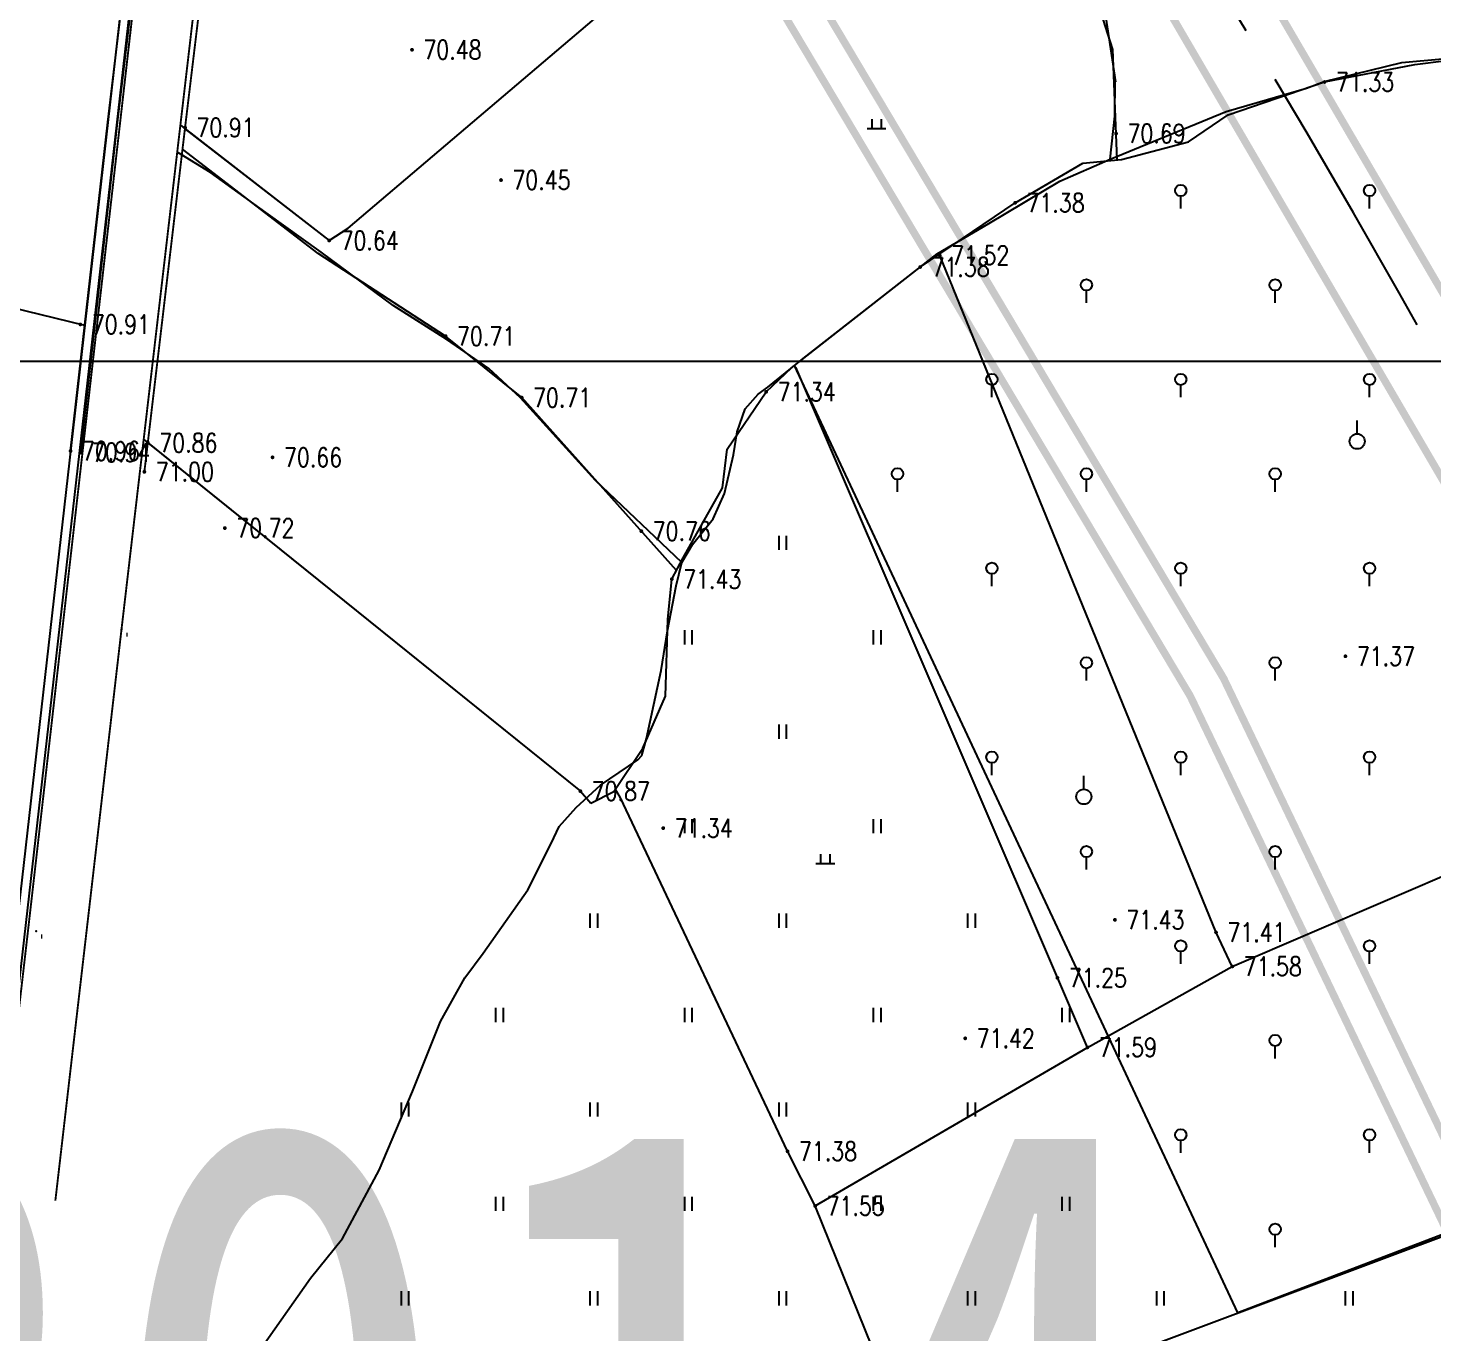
# Model space of a CAD drawing. Extents: x 10519 to 17598, y -625 to 2857.
# Drawn here: x 13686.5 to 13760.9, y 1054.3 to 1123.3 of the extents above; entities that cross this region are included whole.
import ezdxf
from ezdxf.enums import TextEntityAlignment as Align

# ---------------------------------------------------------------- set-up
doc = ezdxf.new("R2010")
doc.units = 0
doc.header["$MEASUREMENT"] = 0
for name, pattern in [('CENTER', [2, 1.25, -0.25, 0.25, -0.25]), ('CENTERX2', [4, 2.5, -0.5, 0.5, -0.5]), ('X3', [5, 4, -1])]:
    doc.linetypes.add(name, pattern=pattern)
doc.layers.get('0').update_dxf_attribs({"linetype": 'CONTINUOUS'})
for name, color, linetype in [('0-现状单位', 7, 'CONTINUOUS'), ('00000衢化东路中线', 1, 'CENTER'), ('00000道路边线', 2, 'CONTINUOUS'), ('0000原地形', 252, 'CONTINUOUS'), ('GCD', 224, 'CONTINUOUS'), ('TYBZ', 7, 'CONTINUOUS')]:
    doc.layers.add(name, color=color, linetype=linetype)
doc.styles.add('HZ', font='txt8.shx', dxfattribs={"width": 0.8, "bigfont": 'hz.shx'})
doc.styles.get("Standard").update_dxf_attribs({"font": 'txt8.shx', "width": 0.8, "bigfont": 'hz.shx'})
doc.styles.add('黑体', font='SIMHEI.TTF', dxfattribs={"width": 0.8})
doc.linetypes.add('10421', pattern='A,2,[150,AAA.SHX,S=1,R=0,X=0,Y=1],1e-11', length=2)
doc.linetypes.add('10422', pattern='A,2,[150,AAA.SHX,S=1,R=0,X=0,Y=1],2,[177,AAA.SHX,S=1,R=0,X=0,Y=0.8],1e-09', length=4)
doc.linetypes.add('1161', pattern='A,0,[149,AAA.SHX,S=0.1,R=0,X=0,Y=0],-1.6', length=1.6)

# ---------------------------------------------------------------- blocks, each defined once
blk = doc.blocks.new('GC200')
at = {"linetype": 'Continuous', "const_width": 0.2, "flags": 128}
blk.add_lwpolyline([(-0.1, 0, 1), (0.1, 0, 1)], format="xyb", close=True, dxfattribs=at)

msp = doc.modelspace()

# ---------------------------------------------------------------- linework, layer by layer
at = {"layer": '00000衢化东路中线', "color": 6, "linetype": 'CENTERX2', "ltscale": 6}
msp.add_arc((13236.988, 813.757), 600, 17.868144, 32.775163, dxfattribs=at)
msp.add_arc((13236.988, 813.757), 600, 17.868144, 32.775163, dxfattribs=at)
at = {"layer": '00000道路边线', "const_width": 0.4}
for points in [[(13756.603, 1148.308, -0.065136), (13825.178, 1003.376, 0.065136), (13756.603, 1148.308), (13576.295, 1428.357, -0.410529), (13583.517, 1462.739), (13652.854, 1508.626, -0.224647), (14318.381, 1604.23), (14655.468, 1500.221), (14721.808, 1482.843, -0.010771), (14723.879, 1482.253), (15171.602, 1344.107)], [(13758.284, 1149.39, -0.065136), (13827.082, 1003.99, 0.065136), (13758.284, 1149.39), (13577.99, 1429.419, -0.410529), (13584.057, 1458.299), (13655.061, 1505.291, -0.224647), (14317.202, 1600.407), (14654.432, 1496.355)], [(13722.932, 1134.042, -0.067825), (13790.915, 992.331, 0.067825), (13722.932, 1134.042, 0.414766), (13688.26, 1141.132), (13432.656, 971.971, 0.558152), (13433.473, 946.449), (13701.235, 792.911, 0.259948), (13720.713, 792.678), (13824.314, 848.824, 0.361072), (13831.443, 866.614), (13790.915, 992.331)], [(13693.522, 1138.618, -0.414763), (13721.259, 1132.946, -0.067828), (13789.011, 991.717, 0.067828), (13721.259, 1132.946, 0.414763), (13693.522, 1138.618), (13435.415, 967.801, 0.558152), (13435.96, 950.787), (13704.258, 796.942, 0.259948), (13719.841, 796.755), (13824.197, 853.31, 0.361072), (13829.425, 866.356), (13789.177, 991.203)], [(13739.366, 1137.21, -0.065136), (13805.667, 997.086, 0.065136), (13739.366, 1137.21), (13735.992, 1142.451), (13739.366, 1137.21)], [(13805.667, 997.086), (13841.162, 886.984, 1), (13845.921, 888.518), (13810.426, 998.621, 0.065136), (13743.57, 1139.917, -0.065136), (13810.426, 998.621)]]:
    msp.add_lwpolyline(points, format="xyb", dxfattribs=at)
at = {"layer": '0000原地形', "linetype": 'Continuous'}
for p, q in [((13690.752, 1118.361), (13695.652, 1159.776)), ((13703.475, 1112.749, 70.673), (13732.35, 1137.298, 70.673)), ((13703.475, 1112.749, 70.673), (13732.35, 1137.298, 70.673)), ((13743.969, 1122.2, 70.692), (13742.348, 1127.368, 70.692)), ((13743.574, 1123.986, 70.601), (13744.109, 1120.492, 70.601)), ((13744.197, 1116.359, 70.692), (13743.969, 1122.2, 70.692)), ((13744.084, 1118.673, 71.335), (13744.101, 1120.541, 71.335)), ((13688.772, 1100.949), (13690.752, 1118.361)), ((13694.588, 1118.194, 70.673), (13702.468, 1112.093, 70.673)), ((13743.826, 1116.408, 71.335), (13744.084, 1118.673, 71.335)), ((13694.829, 1118.007, 70.673), (13702.468, 1112.093, 70.673)), ((13694.623, 1116.648, 71.243), (13694.421, 1116.766, 71.243)), ((13701.882, 1111.412, 70.762), (13694.701, 1116.929, 70.762)), ((13696.187, 1115.694, 71.243), (13694.623, 1116.648, 71.243)), ((13699.123, 1113.577, 71.243), (13696.187, 1115.694, 71.243)), ((13702.042, 1111.469, 71.243), (13699.123, 1113.577, 71.243)), ((13702.468, 1112.093, 70.673), (13703.475, 1112.749, 70.673)), ((13702.468, 1112.093, 70.673), (13703.475, 1112.749, 70.673)), ((13708.637, 1107.03, 70.762), (13701.882, 1111.412, 70.762)), ((13705.85, 1108.65, 71.243), (13702.042, 1111.469, 71.243)), ((13734.805, 1111.304, 71.506), (13734.764, 1111.364, 71.506)), ((13734.805, 1111.304, 71.506), (13734.764, 1111.364, 71.506)), ((13749.435, 1075.465, 71.506), (13734.805, 1111.304, 71.506)), ((13749.435, 1075.465, 71.506), (13734.805, 1111.304, 71.506)), ((13689.528, 1107.594, 70.907), (13676.795, 1110.695, 70.907)), ((13689.528, 1107.594, 70.907), (13676.795, 1110.695, 70.907)), ((13708.693, 1106.854, 71.243), (13705.85, 1108.65, 71.243)), ((13712.664, 1103.776, 70.762), (13708.637, 1107.03, 70.762)), ((13710.933, 1105.326, 71.243), (13708.693, 1106.854, 71.243)), ((13712.6, 1103.761, 71.243), (13710.933, 1105.326, 71.243)), ((13742.624, 1069.376, 71.246), (13727.188, 1105.391, 71.246)), ((13742.624, 1069.376, 71.246), (13727.188, 1105.391, 71.246)), ((13716.58, 1099.392, 71.243), (13712.6, 1103.761, 71.243)), ((13720.861, 1094.63, 70.762), (13712.664, 1103.776, 70.762)), ((13692.646, 1101.563), (13715.772, 1082.942)), ((13692.864, 1101.387), (13715.772, 1082.942)), ((13721.144, 1095.041, 71.243), (13716.58, 1099.392, 71.243)), ((13715.772, 1082.942), (13716.324, 1082.3)), ((13715.772, 1082.942), (13716.324, 1082.3)), ((13717.895, 1082.593, 71.506), (13717.626, 1083.052, 71.506)), ((13717.895, 1082.593, 71.506), (13717.626, 1083.052, 71.506)), ((13726.745, 1063.872, 71.506), (13717.895, 1082.593, 71.506)), ((13726.745, 1063.872, 71.506), (13717.895, 1082.593, 71.506)), ((13750.299, 1073.66, 71.506), (13767.82, 1081.195, 71.506)), ((13750.299, 1073.66, 71.506), (13767.82, 1081.195, 71.506)), ((13750.299, 1073.66, 71.506), (13749.435, 1075.465, 71.506)), ((13750.299, 1073.66, 71.506), (13749.435, 1075.465, 71.506)), ((13742.624, 1069.376, 71.506), (13750.299, 1073.66, 71.506)), ((13742.624, 1069.376, 71.506), (13750.299, 1073.66, 71.506)), ((13728.209, 1060.976, 71.506), (13742.624, 1069.376, 71.506)), ((13728.209, 1060.976, 71.506), (13742.624, 1069.376, 71.506)), ((13735.363, 1049.616, 71.506), (13775.892, 1064.791, 71.506)), ((13735.363, 1049.616, 71.506), (13775.892, 1064.791, 71.506)), ((13728.209, 1060.976, 71.506), (13726.745, 1063.872, 71.506)), ((13728.209, 1060.976, 71.506), (13726.745, 1063.872, 71.506)), ((13733.103, 1048.869, 71.506), (13728.209, 1060.976, 71.506)), ((13733.103, 1048.869, 71.506), (13728.209, 1060.976, 71.506))]:
    msp.add_line(p, q, dxfattribs=at)
at = {"layer": '0000原地形', "linetype": '10422'}
for p, q in [((13692.414, 1133.028), (13684.967, 1067.663)), ((13685.463, 1067.605), (13692.91, 1132.97))]:
    msp.add_line(p, q, dxfattribs=at)
at = {"layer": '0000原地形', "linetype": '10421'}
for p, q in [((13755.16, 1120.513, 71.243), (13759.274, 1121.517, 71.243)), ((13755.188, 1120.487), (13759.969, 1121.417)), ((13759.274, 1121.517, 71.243), (13761.624, 1121.739, 71.243)), ((13759.969, 1121.417), (13761.639, 1121.618)), ((13750.072, 1118.743), (13755.188, 1120.487)), ((13754.227, 1120.165, 71.243), (13755.16, 1120.513, 71.243)), ((13749.968, 1118.928, 71.243), (13754.227, 1120.165, 71.243)), ((13743.826, 1116.408, 71.243), (13749.968, 1118.928, 71.243)), ((13747.973, 1117.325), (13750.072, 1118.743)), ((13744.427, 1116.381), (13747.973, 1117.325)), ((13738.797, 1114.092), (13742.374, 1116.185)), ((13741.17, 1115.238, 71.243), (13743.826, 1116.408, 71.243)), ((13742.374, 1116.185), (13744.427, 1116.381)), ((13737.396, 1112.994, 71.243), (13741.17, 1115.238, 71.243)), ((13733.768, 1110.69), (13738.797, 1114.092)), ((13734.665, 1111.388, 71.243), (13737.396, 1112.994, 71.243)), ((13727.568, 1105.854, 71.243), (13734.665, 1111.388, 71.243)), ((13726.945, 1105.361), (13733.768, 1110.69)), ((13725.699, 1104.329, 71.243), (13727.568, 1105.854, 71.243)), ((13725.614, 1104.083), (13726.945, 1105.361)), ((13723.547, 1101.04), (13725.614, 1104.083)), ((13725.194, 1103.957, 71.243), (13725.699, 1104.329, 71.243)), ((13724.493, 1103.184, 71.243), (13725.194, 1103.957, 71.243)), ((13724.078, 1101.958, 71.243), (13724.493, 1103.184, 71.243)), ((13723.889, 1100.744, 71.243), (13724.078, 1101.958, 71.243)), ((13723.294, 1098.995), (13723.547, 1101.04)), ((13723.405, 1098.705, 71.243), (13723.889, 1100.744, 71.243)), ((13721.217, 1095.287), (13723.294, 1098.995)), ((13722.81, 1097.367, 71.243), (13723.405, 1098.705, 71.243)), ((13721.712, 1096.002, 71.243), (13722.81, 1097.367, 71.243)), ((13721.144, 1095.041, 71.243), (13721.712, 1096.002, 71.243)), ((13720.613, 1094.172), (13721.217, 1095.287)), ((13720.843, 1093.815, 71.243), (13721.144, 1095.041, 71.243)), ((13720.38, 1091.421, 71.243), (13720.843, 1093.815, 71.243)), ((13720.407, 1092.022), (13720.613, 1094.172)), ((13720.043, 1089.326, 71.243), (13720.38, 1091.421, 71.243)), ((13720.287, 1087.976), (13720.407, 1092.022)), ((13719.276, 1085.736, 71.243), (13720.043, 1089.326, 71.243)), ((13719.088, 1085.222), (13720.287, 1087.976)), ((13719.035, 1084.835, 71.243), (13719.276, 1085.736, 71.243)), ((13717.536, 1082.919), (13719.088, 1085.222)), ((13718.808, 1084.605, 71.243), (13719.035, 1084.835, 71.243)), ((13716.831, 1083.255, 71.243), (13718.808, 1084.605, 71.243)), ((13715.543, 1082.081, 71.243), (13716.831, 1083.255, 71.243)), ((13716.324, 1082.3), (13717.536, 1082.919)), ((13714.652, 1081.067, 71.243), (13715.543, 1082.081, 71.243)), ((13714.233, 1080.172, 71.243), (13714.652, 1081.067, 71.243)), ((13712.981, 1077.717, 71.243), (13714.233, 1080.172, 71.243)), ((13710.625, 1074.358, 71.243), (13712.981, 1077.717, 71.243)), ((13709.655, 1073.055, 71.243), (13710.625, 1074.358, 71.243)), ((13708.367, 1070.736, 71.243), (13709.655, 1073.055, 71.243)), ((13706.882, 1067.032, 71.243), (13708.367, 1070.736, 71.243)), ((13705.116, 1062.868, 71.243), (13706.882, 1067.032, 71.243)), ((13703.18, 1059.25, 71.243), (13705.116, 1062.868, 71.243)), ((13701.473, 1057.15, 71.243), (13703.18, 1059.25, 71.243)), ((13698.366, 1052.751, 71.243), (13701.473, 1057.15, 71.243))]:
    msp.add_line(p, q, dxfattribs=at)
at = {"layer": '0000原地形'}
for p, q in [((13731.203, 1118.522), (13731.203, 1118.022)), ((13731.203, 1118.522), (13731.203, 1118.022)), ((13731.703, 1118.522), (13731.703, 1118.022)), ((13731.703, 1118.522), (13731.703, 1118.022)), ((13730.953, 1118.022), (13731.953, 1118.022)), ((13730.953, 1118.022), (13731.953, 1118.022)), ((13747.568, 1113.792), (13747.568, 1114.442)), ((13757.568, 1113.792), (13757.568, 1114.442)), ((13742.568, 1108.792), (13742.568, 1109.442)), ((13752.568, 1108.792), (13752.568, 1109.442)), ((13737.568, 1103.792), (13737.568, 1104.442)), ((13747.568, 1103.792), (13747.568, 1104.442)), ((13757.568, 1103.792), (13757.568, 1104.442)), ((13756.911, 1101.859), (13756.911, 1102.559)), ((13756.911, 1101.859), (13756.911, 1102.559)), ((13732.568, 1098.792), (13732.568, 1099.442)), ((13742.568, 1098.792), (13742.568, 1099.442)), ((13752.568, 1098.792), (13752.568, 1099.442)), ((13726.296, 1095.711), (13726.296, 1096.461)), ((13726.696, 1095.711), (13726.696, 1096.461)), ((13737.568, 1093.792), (13737.568, 1094.442)), ((13747.568, 1093.792), (13747.568, 1094.442)), ((13757.568, 1093.792), (13757.568, 1094.442)), ((13721.296, 1090.711), (13721.296, 1091.461)), ((13721.696, 1090.711), (13721.696, 1091.461)), ((13731.296, 1090.711), (13731.296, 1091.461)), ((13731.696, 1090.711), (13731.696, 1091.461)), ((13742.568, 1088.792), (13742.568, 1089.442)), ((13752.568, 1088.792), (13752.568, 1089.442)), ((13726.296, 1085.711), (13726.296, 1086.461)), ((13726.696, 1085.711), (13726.696, 1086.461)), ((13737.568, 1083.792), (13737.568, 1084.442)), ((13747.568, 1083.792), (13747.568, 1084.442)), ((13757.568, 1083.792), (13757.568, 1084.442)), ((13742.436, 1083.044), (13742.436, 1083.744)), ((13742.436, 1083.044), (13742.436, 1083.744)), ((13721.296, 1080.711), (13721.296, 1081.461)), ((13721.696, 1080.711), (13721.696, 1081.461)), ((13731.296, 1080.711), (13731.296, 1081.461)), ((13731.696, 1080.711), (13731.696, 1081.461)), ((13728.492, 1079.601), (13728.492, 1079.101)), ((13728.492, 1079.601), (13728.492, 1079.101)), ((13728.992, 1079.601), (13728.992, 1079.101)), ((13728.992, 1079.601), (13728.992, 1079.101)), ((13728.242, 1079.101), (13729.242, 1079.101)), ((13728.242, 1079.101), (13729.242, 1079.101)), ((13742.568, 1078.792), (13742.568, 1079.442)), ((13752.568, 1078.792), (13752.568, 1079.442)), ((13716.296, 1075.711), (13716.296, 1076.461)), ((13716.696, 1075.711), (13716.696, 1076.461)), ((13726.296, 1075.711), (13726.296, 1076.461)), ((13726.696, 1075.711), (13726.696, 1076.461)), ((13736.296, 1075.711), (13736.296, 1076.461)), ((13736.696, 1075.711), (13736.696, 1076.461)), ((13747.568, 1073.792), (13747.568, 1074.442)), ((13757.568, 1073.792), (13757.568, 1074.442)), ((13711.296, 1070.711), (13711.296, 1071.461)), ((13711.696, 1070.711), (13711.696, 1071.461)), ((13721.296, 1070.711), (13721.296, 1071.461)), ((13721.696, 1070.711), (13721.696, 1071.461)), ((13731.296, 1070.711), (13731.296, 1071.461)), ((13731.696, 1070.711), (13731.696, 1071.461)), ((13741.296, 1070.711), (13741.296, 1071.461)), ((13741.696, 1070.711), (13741.696, 1071.461)), ((13752.568, 1068.792), (13752.568, 1069.442)), ((13706.296, 1065.711), (13706.296, 1066.461)), ((13706.696, 1065.711), (13706.696, 1066.461)), ((13716.296, 1065.711), (13716.296, 1066.461)), ((13716.696, 1065.711), (13716.696, 1066.461)), ((13726.296, 1065.711), (13726.296, 1066.461)), ((13726.696, 1065.711), (13726.696, 1066.461)), ((13736.296, 1065.711), (13736.296, 1066.461)), ((13736.696, 1065.711), (13736.696, 1066.461)), ((13747.568, 1063.792), (13747.568, 1064.442)), ((13757.568, 1063.792), (13757.568, 1064.442)), ((13711.296, 1060.711), (13711.296, 1061.461)), ((13711.696, 1060.711), (13711.696, 1061.461)), ((13721.296, 1060.711), (13721.296, 1061.461)), ((13721.696, 1060.711), (13721.696, 1061.461)), ((13731.296, 1060.711), (13731.296, 1061.461)), ((13731.696, 1060.711), (13731.696, 1061.461)), ((13741.296, 1060.711), (13741.296, 1061.461)), ((13741.696, 1060.711), (13741.696, 1061.461)), ((13752.568, 1058.792), (13752.568, 1059.442)), ((13706.296, 1055.711), (13706.296, 1056.461)), ((13706.696, 1055.711), (13706.696, 1056.461)), ((13716.296, 1055.711), (13716.296, 1056.461)), ((13716.696, 1055.711), (13716.696, 1056.461)), ((13726.296, 1055.711), (13726.296, 1056.461)), ((13726.696, 1055.711), (13726.696, 1056.461)), ((13736.296, 1055.711), (13736.296, 1056.461)), ((13736.696, 1055.711), (13736.696, 1056.461)), ((13746.296, 1055.711), (13746.296, 1056.461)), ((13746.696, 1055.711), (13746.696, 1056.461)), ((13756.296, 1055.711), (13756.296, 1056.461)), ((13756.696, 1055.711), (13756.696, 1056.461))]:
    msp.add_line(p, q, dxfattribs=at)
at = {"layer": '0000原地形', "linetype": '1161'}
for p, q in [((13750.587, 1055.316, 71.243), (13727.114, 1105.483, 71.243)), ((13775.772, 1064.947, 71.243), (13750.587, 1055.316, 71.243))]:
    msp.add_line(p, q, dxfattribs=at)
at = {"layer": '0000原地形', "linetype": 'X3', "const_width": 0.1, "flags": 128}
msp.add_lwpolyline([(13685.298, 1064.959), (13686.529, 1075.636), (13693.107, 1133.34), (13699.813, 1188.005), (13699.813, 1188.005), (13703.839, 1222.824), (13707.239, 1252.194), (13711.822, 1290.16)], dxfattribs=at)
at = {"layer": '0000原地形', "linetype": 'Continuous', "const_width": 0.1, "flags": 128}
for points in [[(13715.154, 1289.706), (13710.932, 1254.522), (13710.932, 1254.522), (13706.766, 1218.551), (13703.127, 1188.142), (13696.528, 1134.807), (13691.471, 1091.505), (13687.968, 1061.26)], [(13711.202, 1287.204), (13705.331, 1236.067), (13701.525, 1203.517), (13696.398, 1161.7), (13691.246, 1118.28), (13689.307, 1100.871)], [(13715.155, 1286.752), (13709.172, 1235.759), (13705.309, 1203.39), (13700.022, 1161.168), (13694.837, 1118.075), (13692.682, 1099.847)]]:
    msp.add_lwpolyline(points, dxfattribs=at)
at = {"layer": '0000原地形'}
for centre, major_axis in [((13747.568, 1114.742), (-0.212, 0.212)), ((13757.568, 1114.742), (-0.212, 0.212)), ((13742.568, 1109.742), (-0.212, 0.212)), ((13752.568, 1109.742), (-0.212, 0.212)), ((13737.568, 1104.742), (-0.212, 0.212)), ((13747.568, 1104.742), (-0.212, 0.212)), ((13757.568, 1104.742), (-0.212, 0.212)), ((13756.911, 1101.459), (-0.283, 0.283)), ((13756.911, 1101.459), (-0.283, 0.283)), ((13732.568, 1099.742), (-0.212, 0.212)), ((13742.568, 1099.742), (-0.212, 0.212)), ((13752.568, 1099.742), (-0.212, 0.212)), ((13737.568, 1094.742), (-0.212, 0.212)), ((13747.568, 1094.742), (-0.212, 0.212)), ((13757.568, 1094.742), (-0.212, 0.212)), ((13742.568, 1089.742), (-0.212, 0.212)), ((13752.568, 1089.742), (-0.212, 0.212)), ((13737.568, 1084.742), (-0.212, 0.212)), ((13747.568, 1084.742), (-0.212, 0.212)), ((13757.568, 1084.742), (-0.212, 0.212)), ((13742.436, 1082.644), (-0.283, 0.283)), ((13742.436, 1082.644), (-0.283, 0.283)), ((13742.568, 1079.742), (-0.212, 0.212)), ((13752.568, 1079.742), (-0.212, 0.212)), ((13747.568, 1074.742), (-0.212, 0.212)), ((13757.568, 1074.742), (-0.212, 0.212)), ((13752.568, 1069.742), (-0.212, 0.212)), ((13747.568, 1064.742), (-0.212, 0.212)), ((13757.568, 1064.742), (-0.212, 0.212)), ((13752.568, 1059.742), (-0.212, 0.212))]:
    msp.add_ellipse(centre, major_axis=major_axis, ratio=1, start_param=3.926991, end_param=10.210176, dxfattribs=at)
at = {"layer": '0000原地形', "linetype": 'Continuous'}
for p in [(13691.471, 1091.505, 71.026), (13686.945, 1075.522, 71.123)]:
    msp.add_point(p, dxfattribs=at)
at = {"layer": 'TYBZ'}
msp.add_lwpolyline([(14372.812, 1105.707), (14372.812, 256.707), (13183.812, 256.707), (13183.812, 1105.707)], close=True, dxfattribs=at)

# ---------------------------------------------------------------- block references
at = {"layer": 'GCD', "linetype": 'Continuous'}
ref = msp.add_blockref('GC200', (13706.856, 1122.195, 70.48), dxfattribs=dict(at, xscale=0.5, yscale=0.5, zscale=0.5))
ref.add_attrib('height', '70.48', dxfattribs={"linetype": 'Continuous', "height": 1, "style": 'HZ', "width": 0.8}).set_placement((13707.456, 1122.195, 70.48), align=Align.MIDDLE_LEFT)
ref = msp.add_blockref('GC200', (13706.856, 1122.195, 70.48), dxfattribs=dict(at, xscale=0.5, yscale=0.5, zscale=0.5))
ref.add_attrib('height', '70.48', dxfattribs={"linetype": 'Continuous', "height": 1, "style": 'HZ', "width": 0.8}).set_placement((13707.456, 1122.195, 70.48), align=Align.MIDDLE_LEFT)
ref = msp.add_blockref('GC200', (13755.188, 1120.487, 71.327), dxfattribs=dict(at, xscale=0.5, yscale=0.5, zscale=0.5))
ref.add_attrib('height', '71.33', dxfattribs={"linetype": 'Continuous', "height": 1, "style": 'HZ', "width": 0.8}).set_placement((13755.788, 1120.487, 71.327), align=Align.MIDDLE_LEFT)
ref = msp.add_blockref('GC200', (13755.188, 1120.487, 71.327), dxfattribs=dict(at, xscale=0.5, yscale=0.5, zscale=0.5))
ref.add_attrib('height', '71.33', dxfattribs={"linetype": 'Continuous', "height": 1, "style": 'HZ', "width": 0.8}).set_placement((13755.788, 1120.487, 71.327), align=Align.MIDDLE_LEFT)
ref = msp.add_blockref('GC200', (13694.837, 1118.075, 70.906), dxfattribs=dict(at, xscale=0.5, yscale=0.5, zscale=0.5))
ref.add_attrib('height', '70.91', dxfattribs={"linetype": 'Continuous', "height": 1, "style": 'HZ', "width": 0.8}).set_placement((13695.437, 1118.075, 70.906), align=Align.MIDDLE_LEFT)
ref = msp.add_blockref('GC200', (13694.837, 1118.075, 70.906), dxfattribs=dict(at, xscale=0.5, yscale=0.5, zscale=0.5))
ref.add_attrib('height', '70.91', dxfattribs={"linetype": 'Continuous', "height": 1, "style": 'HZ', "width": 0.8}).set_placement((13695.437, 1118.075, 70.906), align=Align.MIDDLE_LEFT)
ref = msp.add_blockref('GC200', (13744.142, 1117.759, 70.692), dxfattribs=dict(at, xscale=0.5, yscale=0.5, zscale=0.5))
ref.add_attrib('height', '70.69', dxfattribs={"linetype": 'Continuous', "height": 1, "style": 'HZ', "width": 0.8}).set_placement((13744.742, 1117.759, 70.692), align=Align.MIDDLE_LEFT)
ref = msp.add_blockref('GC200', (13744.142, 1117.759, 70.692), dxfattribs=dict(at, xscale=0.5, yscale=0.5, zscale=0.5))
ref.add_attrib('height', '70.69', dxfattribs={"linetype": 'Continuous', "height": 1, "style": 'HZ', "width": 0.8}).set_placement((13744.742, 1117.759, 70.692), align=Align.MIDDLE_LEFT)
ref = msp.add_blockref('GC200', (13711.569, 1115.296, 70.446), dxfattribs=dict(at, xscale=0.5, yscale=0.5, zscale=0.5))
ref.add_attrib('height', '70.45', dxfattribs={"linetype": 'Continuous', "height": 1, "style": 'HZ', "width": 0.8}).set_placement((13712.169, 1115.296, 70.446), align=Align.MIDDLE_LEFT)
ref = msp.add_blockref('GC200', (13711.569, 1115.296, 70.446), dxfattribs=dict(at, xscale=0.5, yscale=0.5, zscale=0.5))
ref.add_attrib('height', '70.45', dxfattribs={"linetype": 'Continuous', "height": 1, "style": 'HZ', "width": 0.8}).set_placement((13712.169, 1115.296, 70.446), align=Align.MIDDLE_LEFT)
ref = msp.add_blockref('GC200', (13738.797, 1114.092, 71.375), dxfattribs=dict(at, xscale=0.5, yscale=0.5, zscale=0.5))
ref.add_attrib('height', '71.38', dxfattribs={"linetype": 'Continuous', "height": 1, "style": 'HZ', "width": 0.8}).set_placement((13739.397, 1114.092, 71.375), align=Align.MIDDLE_LEFT)
ref = msp.add_blockref('GC200', (13738.797, 1114.092, 71.375), dxfattribs=dict(at, xscale=0.5, yscale=0.5, zscale=0.5))
ref.add_attrib('height', '71.38', dxfattribs={"linetype": 'Continuous', "height": 1, "style": 'HZ', "width": 0.8}).set_placement((13739.397, 1114.092, 71.375), align=Align.MIDDLE_LEFT)
ref = msp.add_blockref('GC200', (13702.468, 1112.093, 70.64), dxfattribs=dict(at, xscale=0.5, yscale=0.5, zscale=0.5))
ref.add_attrib('height', '70.64', dxfattribs={"linetype": 'Continuous', "height": 1, "style": 'HZ', "width": 0.8}).set_placement((13703.068, 1112.093, 70.64), align=Align.MIDDLE_LEFT)
ref = msp.add_blockref('GC200', (13702.468, 1112.093, 70.64), dxfattribs=dict(at, xscale=0.5, yscale=0.5, zscale=0.5))
ref.add_attrib('height', '70.64', dxfattribs={"linetype": 'Continuous', "height": 1, "style": 'HZ', "width": 0.8}).set_placement((13703.068, 1112.093, 70.64), align=Align.MIDDLE_LEFT)
ref = msp.add_blockref('GC200', (13734.805, 1111.304, 71.522), dxfattribs=dict(at, xscale=0.5, yscale=0.5, zscale=0.5))
ref.add_attrib('height', '71.52', dxfattribs={"linetype": 'Continuous', "height": 1, "style": 'HZ', "width": 0.8}).set_placement((13735.405, 1111.304, 71.522), align=Align.MIDDLE_LEFT)
ref = msp.add_blockref('GC200', (13734.805, 1111.304, 71.522), dxfattribs=dict(at, xscale=0.5, yscale=0.5, zscale=0.5))
ref.add_attrib('height', '71.52', dxfattribs={"linetype": 'Continuous', "height": 1, "style": 'HZ', "width": 0.8}).set_placement((13735.405, 1111.304, 71.522), align=Align.MIDDLE_LEFT)
ref = msp.add_blockref('GC200', (13733.768, 1110.69, 71.377), dxfattribs=dict(at, xscale=0.5, yscale=0.5, zscale=0.5))
ref.add_attrib('height', '71.38', dxfattribs={"linetype": 'Continuous', "height": 1, "style": 'HZ', "width": 0.8}).set_placement((13734.368, 1110.69, 71.377), align=Align.MIDDLE_LEFT)
ref = msp.add_blockref('GC200', (13733.768, 1110.69, 71.377), dxfattribs=dict(at, xscale=0.5, yscale=0.5, zscale=0.5))
ref.add_attrib('height', '71.38', dxfattribs={"linetype": 'Continuous', "height": 1, "style": 'HZ', "width": 0.8}).set_placement((13734.368, 1110.69, 71.377), align=Align.MIDDLE_LEFT)
ref = msp.add_blockref('GC200', (13689.295, 1107.651, 70.907), dxfattribs=dict(at, xscale=0.5, yscale=0.5, zscale=0.5))
ref.add_attrib('height', '70.91', dxfattribs={"linetype": 'Continuous', "height": 1, "style": 'HZ', "width": 0.8}).set_placement((13689.895, 1107.651, 70.907), align=Align.MIDDLE_LEFT)
ref = msp.add_blockref('GC200', (13689.295, 1107.651, 70.907), dxfattribs=dict(at, xscale=0.5, yscale=0.5, zscale=0.5))
ref.add_attrib('height', '70.91', dxfattribs={"linetype": 'Continuous', "height": 1, "style": 'HZ', "width": 0.8}).set_placement((13689.895, 1107.651, 70.907), align=Align.MIDDLE_LEFT)
ref = msp.add_blockref('GC200', (13708.637, 1107.03, 70.711), dxfattribs=dict(at, xscale=0.5, yscale=0.5, zscale=0.5))
ref.add_attrib('height', '70.71', dxfattribs={"linetype": 'Continuous', "height": 1, "style": 'HZ', "width": 0.8}).set_placement((13709.237, 1107.03, 70.711), align=Align.MIDDLE_LEFT)
ref = msp.add_blockref('GC200', (13708.637, 1107.03, 70.711), dxfattribs=dict(at, xscale=0.5, yscale=0.5, zscale=0.5))
ref.add_attrib('height', '70.71', dxfattribs={"linetype": 'Continuous', "height": 1, "style": 'HZ', "width": 0.8}).set_placement((13709.237, 1107.03, 70.711), align=Align.MIDDLE_LEFT)
ref = msp.add_blockref('GC200', (13712.664, 1103.776, 70.714), dxfattribs=dict(at, xscale=0.5, yscale=0.5, zscale=0.5))
ref.add_attrib('height', '70.71', dxfattribs={"linetype": 'Continuous', "height": 1, "style": 'HZ', "width": 0.8}).set_placement((13713.264, 1103.776, 70.714), align=Align.MIDDLE_LEFT)
ref = msp.add_blockref('GC200', (13712.664, 1103.776, 70.714), dxfattribs=dict(at, xscale=0.5, yscale=0.5, zscale=0.5))
ref.add_attrib('height', '70.71', dxfattribs={"linetype": 'Continuous', "height": 1, "style": 'HZ', "width": 0.8}).set_placement((13713.264, 1103.776, 70.714), align=Align.MIDDLE_LEFT)
ref = msp.add_blockref('GC200', (13725.614, 1104.083, 71.342), dxfattribs=dict(at, xscale=0.5, yscale=0.5, zscale=0.5))
ref.add_attrib('height', '71.34', dxfattribs={"linetype": 'Continuous', "height": 1, "style": 'HZ', "width": 0.8}).set_placement((13726.214, 1104.083, 71.342), align=Align.MIDDLE_LEFT)
ref = msp.add_blockref('GC200', (13725.614, 1104.083, 71.342), dxfattribs=dict(at, xscale=0.5, yscale=0.5, zscale=0.5))
ref.add_attrib('height', '71.34', dxfattribs={"linetype": 'Continuous', "height": 1, "style": 'HZ', "width": 0.8}).set_placement((13726.214, 1104.083, 71.342), align=Align.MIDDLE_LEFT)
ref = msp.add_blockref('GC200', (13692.871, 1101.381, 70.856), dxfattribs=dict(at, xscale=0.5, yscale=0.5, zscale=0.5))
ref.add_attrib('height', '70.86', dxfattribs={"linetype": 'Continuous', "height": 1, "style": 'HZ', "width": 0.8}).set_placement((13693.471, 1101.381, 70.856), align=Align.MIDDLE_LEFT)
ref = msp.add_blockref('GC200', (13692.871, 1101.381, 70.856), dxfattribs=dict(at, xscale=0.5, yscale=0.5, zscale=0.5))
ref.add_attrib('height', '70.86', dxfattribs={"linetype": 'Continuous', "height": 1, "style": 'HZ', "width": 0.8}).set_placement((13693.471, 1101.381, 70.856), align=Align.MIDDLE_LEFT)
ref = msp.add_blockref('GC200', (13688.772, 1100.949, 70.96), dxfattribs=dict(at, xscale=0.5, yscale=0.5, zscale=0.5))
ref.add_attrib('height', '70.96', dxfattribs={"linetype": 'Continuous', "height": 1, "style": 'HZ', "width": 0.8}).set_placement((13689.372, 1100.949, 70.96), align=Align.MIDDLE_LEFT)
ref = msp.add_blockref('GC200', (13688.772, 1100.949, 70.96), dxfattribs=dict(at, xscale=0.5, yscale=0.5, zscale=0.5))
ref.add_attrib('height', '70.96', dxfattribs={"linetype": 'Continuous', "height": 1, "style": 'HZ', "width": 0.8}).set_placement((13689.372, 1100.949, 70.96), align=Align.MIDDLE_LEFT)
ref = msp.add_blockref('GC200', (13689.307, 1100.871, 70.942), dxfattribs=dict(at, xscale=0.5, yscale=0.5, zscale=0.5))
ref.add_attrib('height', '70.94', dxfattribs={"linetype": 'Continuous', "height": 1, "style": 'HZ', "width": 0.8}).set_placement((13689.907, 1100.871, 70.942), align=Align.MIDDLE_LEFT)
ref = msp.add_blockref('GC200', (13689.307, 1100.871, 70.942), dxfattribs=dict(at, xscale=0.5, yscale=0.5, zscale=0.5))
ref.add_attrib('height', '70.94', dxfattribs={"linetype": 'Continuous', "height": 1, "style": 'HZ', "width": 0.8}).set_placement((13689.907, 1100.871, 70.942), align=Align.MIDDLE_LEFT)
ref = msp.add_blockref('GC200', (13699.471, 1100.613, 70.664), dxfattribs=dict(at, xscale=0.5, yscale=0.5, zscale=0.5))
ref.add_attrib('height', '70.66', dxfattribs={"linetype": 'Continuous', "height": 1, "style": 'HZ', "width": 0.8}).set_placement((13700.071, 1100.613, 70.664), align=Align.MIDDLE_LEFT)
ref = msp.add_blockref('GC200', (13699.471, 1100.613, 70.664), dxfattribs=dict(at, xscale=0.5, yscale=0.5, zscale=0.5))
ref.add_attrib('height', '70.66', dxfattribs={"linetype": 'Continuous', "height": 1, "style": 'HZ', "width": 0.8}).set_placement((13700.071, 1100.613, 70.664), align=Align.MIDDLE_LEFT)
ref = msp.add_blockref('GC200', (13692.682, 1099.847, 70.999), dxfattribs=dict(at, xscale=0.5, yscale=0.5, zscale=0.5))
ref.add_attrib('height', '71.00', dxfattribs={"linetype": 'Continuous', "height": 1, "style": 'HZ', "width": 0.8}).set_placement((13693.282, 1099.847, 70.999), align=Align.MIDDLE_LEFT)
ref = msp.add_blockref('GC200', (13692.682, 1099.847, 70.999), dxfattribs=dict(at, xscale=0.5, yscale=0.5, zscale=0.5))
ref.add_attrib('height', '71.00', dxfattribs={"linetype": 'Continuous', "height": 1, "style": 'HZ', "width": 0.8}).set_placement((13693.282, 1099.847, 70.999), align=Align.MIDDLE_LEFT)
ref = msp.add_blockref('GC200', (13696.943, 1096.869, 70.718), dxfattribs=dict(at, xscale=0.5, yscale=0.5, zscale=0.5))
ref.add_attrib('height', '70.72', dxfattribs={"linetype": 'Continuous', "height": 1, "style": 'HZ', "width": 0.8}).set_placement((13697.543, 1096.869, 70.718), align=Align.MIDDLE_LEFT)
ref = msp.add_blockref('GC200', (13696.943, 1096.869, 70.718), dxfattribs=dict(at, xscale=0.5, yscale=0.5, zscale=0.5))
ref.add_attrib('height', '70.72', dxfattribs={"linetype": 'Continuous', "height": 1, "style": 'HZ', "width": 0.8}).set_placement((13697.543, 1096.869, 70.718), align=Align.MIDDLE_LEFT)
ref = msp.add_blockref('GC200', (13719, 1096.706, 70.762), dxfattribs=dict(at, xscale=0.5, yscale=0.5, zscale=0.5))
ref.add_attrib('height', '70.76', dxfattribs={"linetype": 'Continuous', "height": 1, "style": 'HZ', "width": 0.8}).set_placement((13719.6, 1096.706, 70.762), align=Align.MIDDLE_LEFT)
ref = msp.add_blockref('GC200', (13719, 1096.706, 70.762), dxfattribs=dict(at, xscale=0.5, yscale=0.5, zscale=0.5))
ref.add_attrib('height', '70.76', dxfattribs={"linetype": 'Continuous', "height": 1, "style": 'HZ', "width": 0.8}).set_placement((13719.6, 1096.706, 70.762), align=Align.MIDDLE_LEFT)
ref = msp.add_blockref('GC200', (13720.613, 1094.163, 71.432), dxfattribs=dict(at, xscale=0.5, yscale=0.5, zscale=0.5))
ref.add_attrib('height', '71.43', dxfattribs={"linetype": 'Continuous', "height": 1, "style": 'HZ', "width": 0.8}).set_placement((13721.213, 1094.163, 71.432), align=Align.MIDDLE_LEFT)
ref = msp.add_blockref('GC200', (13720.613, 1094.163, 71.432), dxfattribs=dict(at, xscale=0.5, yscale=0.5, zscale=0.5))
ref.add_attrib('height', '71.43', dxfattribs={"linetype": 'Continuous', "height": 1, "style": 'HZ', "width": 0.8}).set_placement((13721.213, 1094.163, 71.432), align=Align.MIDDLE_LEFT)
ref = msp.add_blockref('GC200', (13756.289, 1090.082, 71.366), dxfattribs=dict(at, xscale=0.5, yscale=0.5, zscale=0.5))
ref.add_attrib('height', '71.37', dxfattribs={"linetype": 'Continuous', "height": 1, "style": 'HZ', "width": 0.8}).set_placement((13756.889, 1090.082, 71.366), align=Align.MIDDLE_LEFT)
ref = msp.add_blockref('GC200', (13756.289, 1090.082, 71.366), dxfattribs=dict(at, xscale=0.5, yscale=0.5, zscale=0.5))
ref.add_attrib('height', '71.37', dxfattribs={"linetype": 'Continuous', "height": 1, "style": 'HZ', "width": 0.8}).set_placement((13756.889, 1090.082, 71.366), align=Align.MIDDLE_LEFT)
ref = msp.add_blockref('GC200', (13715.772, 1082.942, 70.866), dxfattribs=dict(at, xscale=0.5, yscale=0.5, zscale=0.5))
ref.add_attrib('height', '70.87', dxfattribs={"linetype": 'Continuous', "height": 1, "style": 'HZ', "width": 0.8}).set_placement((13716.372, 1082.942, 70.866), align=Align.MIDDLE_LEFT)
ref = msp.add_blockref('GC200', (13715.772, 1082.942, 70.866), dxfattribs=dict(at, xscale=0.5, yscale=0.5, zscale=0.5))
ref.add_attrib('height', '70.87', dxfattribs={"linetype": 'Continuous', "height": 1, "style": 'HZ', "width": 0.8}).set_placement((13716.372, 1082.942, 70.866), align=Align.MIDDLE_LEFT)
ref = msp.add_blockref('GC200', (13720.161, 1080.983, 71.344), dxfattribs=dict(at, xscale=0.5, yscale=0.5, zscale=0.5))
ref.add_attrib('height', '71.34', dxfattribs={"linetype": 'Continuous', "height": 1, "style": 'HZ', "width": 0.8}).set_placement((13720.761, 1080.983, 71.344), align=Align.MIDDLE_LEFT)
ref = msp.add_blockref('GC200', (13720.161, 1080.983, 71.344), dxfattribs=dict(at, xscale=0.5, yscale=0.5, zscale=0.5))
ref.add_attrib('height', '71.34', dxfattribs={"linetype": 'Continuous', "height": 1, "style": 'HZ', "width": 0.8}).set_placement((13720.761, 1080.983, 71.344), align=Align.MIDDLE_LEFT)
ref = msp.add_blockref('GC200', (13744.081, 1076.126, 71.429), dxfattribs=dict(at, xscale=0.5, yscale=0.5, zscale=0.5))
ref.add_attrib('height', '71.43', dxfattribs={"linetype": 'Continuous', "height": 1, "style": 'HZ', "width": 0.8}).set_placement((13744.681, 1076.126, 71.429), align=Align.MIDDLE_LEFT)
ref = msp.add_blockref('GC200', (13744.081, 1076.126, 71.429), dxfattribs=dict(at, xscale=0.5, yscale=0.5, zscale=0.5))
ref.add_attrib('height', '71.43', dxfattribs={"linetype": 'Continuous', "height": 1, "style": 'HZ', "width": 0.8}).set_placement((13744.681, 1076.126, 71.429), align=Align.MIDDLE_LEFT)
ref = msp.add_blockref('GC200', (13749.435, 1075.465, 71.407), dxfattribs=dict(at, xscale=0.5, yscale=0.5, zscale=0.5))
ref.add_attrib('height', '71.41', dxfattribs={"linetype": 'Continuous', "height": 1, "style": 'HZ', "width": 0.8}).set_placement((13750.035, 1075.465, 71.407), align=Align.MIDDLE_LEFT)
ref = msp.add_blockref('GC200', (13749.435, 1075.465, 71.407), dxfattribs=dict(at, xscale=0.5, yscale=0.5, zscale=0.5))
ref.add_attrib('height', '71.41', dxfattribs={"linetype": 'Continuous', "height": 1, "style": 'HZ', "width": 0.8}).set_placement((13750.035, 1075.465, 71.407), align=Align.MIDDLE_LEFT)
ref = msp.add_blockref('GC200', (13741.035, 1073.057, 71.246), dxfattribs=dict(at, xscale=0.5, yscale=0.5, zscale=0.5))
ref.add_attrib('height', '71.25', dxfattribs={"linetype": 'Continuous', "height": 1, "style": 'HZ', "width": 0.8}).set_placement((13741.635, 1073.057, 71.246), align=Align.MIDDLE_LEFT)
ref = msp.add_blockref('GC200', (13741.035, 1073.057, 71.246), dxfattribs=dict(at, xscale=0.5, yscale=0.5, zscale=0.5))
ref.add_attrib('height', '71.25', dxfattribs={"linetype": 'Continuous', "height": 1, "style": 'HZ', "width": 0.8}).set_placement((13741.635, 1073.057, 71.246), align=Align.MIDDLE_LEFT)
ref = msp.add_blockref('GC200', (13750.299, 1073.66, 71.575), dxfattribs=dict(at, xscale=0.5, yscale=0.5, zscale=0.5))
ref.add_attrib('height', '71.58', dxfattribs={"linetype": 'Continuous', "height": 1, "style": 'HZ', "width": 0.8}).set_placement((13750.899, 1073.66, 71.575), align=Align.MIDDLE_LEFT)
ref = msp.add_blockref('GC200', (13750.299, 1073.66, 71.575), dxfattribs=dict(at, xscale=0.5, yscale=0.5, zscale=0.5))
ref.add_attrib('height', '71.58', dxfattribs={"linetype": 'Continuous', "height": 1, "style": 'HZ', "width": 0.8}).set_placement((13750.899, 1073.66, 71.575), align=Align.MIDDLE_LEFT)
ref = msp.add_blockref('GC200', (13736.156, 1069.852, 71.421), dxfattribs=dict(at, xscale=0.5, yscale=0.5, zscale=0.5))
ref.add_attrib('height', '71.42', dxfattribs={"linetype": 'Continuous', "height": 1, "style": 'HZ', "width": 0.8}).set_placement((13736.756, 1069.852, 71.421), align=Align.MIDDLE_LEFT)
ref = msp.add_blockref('GC200', (13736.156, 1069.852, 71.421), dxfattribs=dict(at, xscale=0.5, yscale=0.5, zscale=0.5))
ref.add_attrib('height', '71.42', dxfattribs={"linetype": 'Continuous', "height": 1, "style": 'HZ', "width": 0.8}).set_placement((13736.756, 1069.852, 71.421), align=Align.MIDDLE_LEFT)
ref = msp.add_blockref('GC200', (13742.624, 1069.376, 71.594), dxfattribs=dict(at, xscale=0.5, yscale=0.5, zscale=0.5))
ref.add_attrib('height', '71.59', dxfattribs={"linetype": 'Continuous', "height": 1, "style": 'HZ', "width": 0.8}).set_placement((13743.224, 1069.376, 71.594), align=Align.MIDDLE_LEFT)
ref = msp.add_blockref('GC200', (13742.624, 1069.376, 71.594), dxfattribs=dict(at, xscale=0.5, yscale=0.5, zscale=0.5))
ref.add_attrib('height', '71.59', dxfattribs={"linetype": 'Continuous', "height": 1, "style": 'HZ', "width": 0.8}).set_placement((13743.224, 1069.376, 71.594), align=Align.MIDDLE_LEFT)
ref = msp.add_blockref('GC200', (13726.745, 1063.872, 71.377), dxfattribs=dict(at, xscale=0.5, yscale=0.5, zscale=0.5))
ref.add_attrib('height', '71.38', dxfattribs={"linetype": 'Continuous', "height": 1, "style": 'HZ', "width": 0.8}).set_placement((13727.345, 1063.872, 71.377), align=Align.MIDDLE_LEFT)
ref = msp.add_blockref('GC200', (13726.745, 1063.872, 71.377), dxfattribs=dict(at, xscale=0.5, yscale=0.5, zscale=0.5))
ref.add_attrib('height', '71.38', dxfattribs={"linetype": 'Continuous', "height": 1, "style": 'HZ', "width": 0.8}).set_placement((13727.345, 1063.872, 71.377), align=Align.MIDDLE_LEFT)
ref = msp.add_blockref('GC200', (13728.209, 1060.976, 71.549), dxfattribs=dict(at, xscale=0.5, yscale=0.5, zscale=0.5))
ref.add_attrib('height', '71.55', dxfattribs={"linetype": 'Continuous', "height": 1, "style": 'HZ', "width": 0.8}).set_placement((13728.809, 1060.976, 71.549), align=Align.MIDDLE_LEFT)
ref = msp.add_blockref('GC200', (13728.209, 1060.976, 71.549), dxfattribs=dict(at, xscale=0.5, yscale=0.5, zscale=0.5))
ref.add_attrib('height', '71.55', dxfattribs={"linetype": 'Continuous', "height": 1, "style": 'HZ', "width": 0.8}).set_placement((13728.809, 1060.976, 71.549), align=Align.MIDDLE_LEFT)

# ---------------------------------------------------------------- texts
at = {"layer": '0-现状单位', "insert": (13289.387, 1065.519), "char_height": 35, "width": 9512.37902, "attachment_point": 1, "style": '黑体'}
msp.add_mtext('衢州市柯城区花园街道2014--02号地块征收红线图', dxfattribs=at)
at = {"layer": '0000原地形', "linetype": 'Continuous', "width": 0.8}
for p in [(13691.721, 1091.13, 71.026), (13687.195, 1075.147, 71.123)]:
    msp.add_text('l', height=0.2, dxfattribs=at).set_placement(p)

doc.saveas('drawing.dxf')
